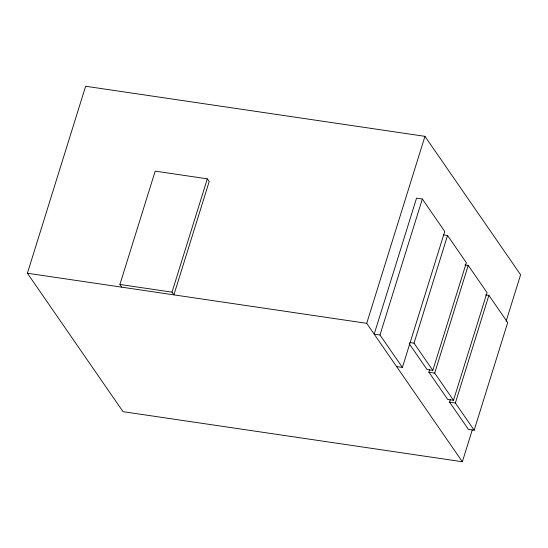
<?xml version="1.0" encoding="UTF-8"?>
<svg xmlns="http://www.w3.org/2000/svg" width="548" height="548" viewBox="0 0 548 548"><rect width="100%" height="100%" fill="white"/><g stroke="black" fill="none" stroke-linecap="round" stroke-linejoin="round"><path stroke-width="0.82" d="M472.28 429.899L462.361 461.745L123.04 411.664L27.4 273.24L85.639 86.255L424.96 136.336L520.6 274.76L506.105 321.299M119.902 284.467L155.2 171.14L207.322 178.833L209.192 181.539L173.894 294.865L172.024 292.159L119.902 284.467L121.766 287.173M172.024 292.159L207.322 178.833M462.361 461.745L366.715 323.327L424.96 136.336M379.983 334.992L422.337 199.006L416.549 198.15L374.188 334.143L379.983 334.992L402.396 367.434L444.75 231.441L422.337 199.006M447.552 235.496L466.362 262.718L432.824 370.373L414.021 343.158L447.552 235.496L443.414 234.887M464.916 264.931L468.225 265.417L487.035 292.632L453.497 400.293L447.709 399.437L428.906 372.222L429.666 369.777M453.497 400.293L434.694 373.078L468.225 265.417M485.59 294.851L488.898 295.338L507.708 322.553L474.171 430.214L468.382 429.358L449.579 402.143L450.34 399.698M474.171 430.214L455.367 402.999L488.898 295.338M27.4 273.24L366.715 323.327M409.883 342.548L414.021 343.158M432.824 370.373L427.036 369.523L409.192 343.699M396.601 366.578L402.396 367.434M428.906 372.222L434.694 373.078M449.579 402.143L455.367 402.999"/></g></svg>
